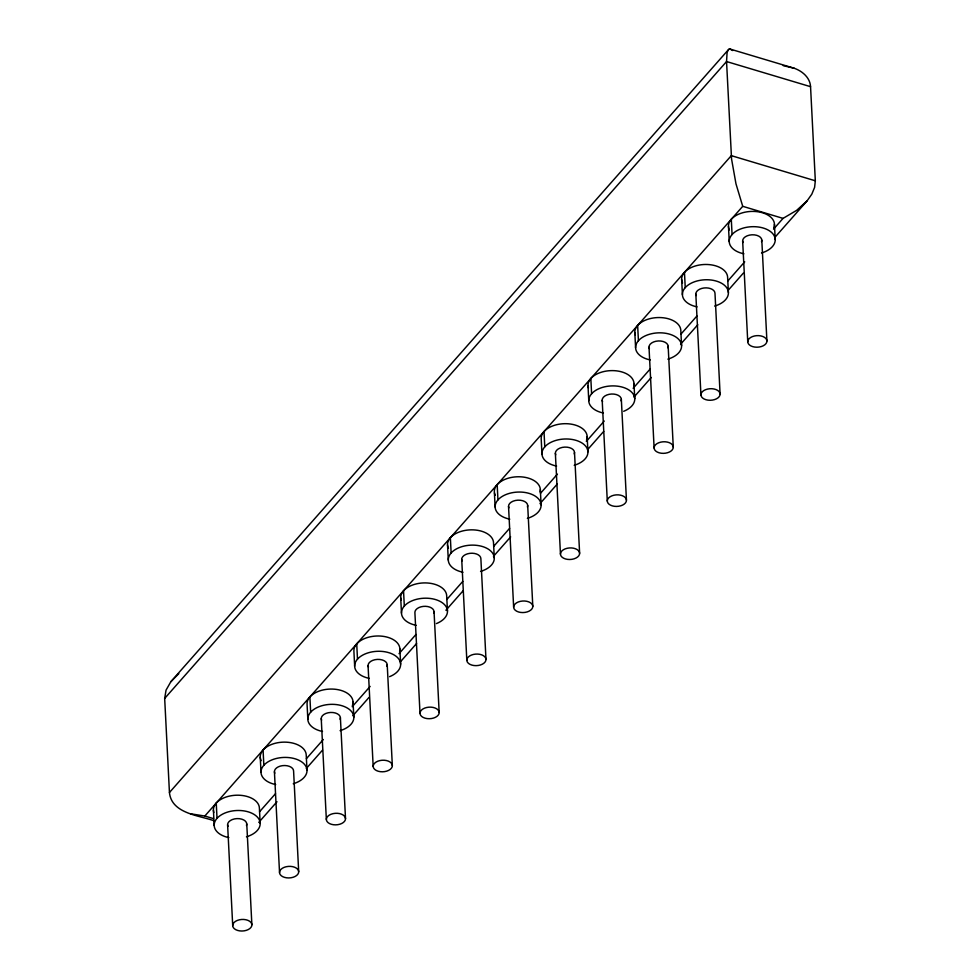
<?xml version="1.0" encoding="UTF-8"?>
<svg xmlns="http://www.w3.org/2000/svg" width="980" height="980" viewBox="0 0 980 980"><rect width="100%" height="100%" fill="white"/><g stroke="black" fill="none" stroke-linecap="round" stroke-linejoin="round"><path stroke-width="1.47" d="M213.995 820.762C198.977 815.336 171.512 813.62 169.442 792.526L164.677 698.422L166.049 690.141L170.875 681.688L728.74 49.331L729.904 49L794.217 68.245C802.265 71.075 810.092 77.592 810.558 86.681L815.323 180.786L814.601 187.388L811.808 194.187L807.042 200.925L774.678 237.613M728.74 49.331L727.111 52.197L726.548 61.544L731.558 159.005L735.98 183.848L742.73 206.315L783.045 218.381L796.617 210.382L807.042 200.925M170.875 681.688L178.826 673.64M164.677 698.422L726.548 61.544L810.558 86.681M169.442 792.526L731.313 155.649L815.323 180.786M190.72 813.804L204.82 816.034L742.73 206.315M259.553 811.759L275.49 793.69M306.385 758.692L323.314 739.496M352.2 706.739L370.134 686.417M399.032 653.672L415.961 634.477M446.843 599.466L462.781 581.397M493.675 546.387L509.612 528.33M540.495 493.32L557.424 474.124M586.322 441.38L604.256 421.045M633.141 388.301L650.083 369.105M680.965 334.094L696.903 316.026M727.785 281.027L744.714 261.832M773.526 229.185L783.045 218.381M258.769 822.392L276.985 801.75M306.311 768.504L322.506 750.153M352.849 715.755L369.031 697.405M400.391 661.867L416.574 643.517M445.912 610.271L463.111 590.769M493.455 556.37L510.654 536.881M539.992 503.634L557.191 484.132M587.535 449.734L603.717 431.396M634.06 396.998L651.259 377.496M680.598 344.25L697.797 324.76M728.14 290.362L743.318 273.163M783.192 65.636L794.217 68.245M204.82 816.034L213.456 818.619M729.904 49L732.795 50.556M774.445 224.261L775.217 239.537M761.803 240.149L766.911 340.979A9.592 5.782 -2.9 0 1 752.726 346.638A9.592 5.782 -2.9 0 1 752.37 336.618A9.592 5.782 -2.9 0 1 766.911 340.979M742.656 241.019L747.752 341.849M731.301 219.275L732.072 234.551M728.471 226.343L729.242 241.631M728.397 292.616L727.626 277.34A23.018 13.879 -2.9 0 0 701.141 264.759A23.018 13.879 -2.9 0 0 682.558 282.975M720.092 394.046A9.592 5.782 -2.9 0 0 705.539 389.697A9.592 5.782 -2.9 0 0 705.906 399.705A9.592 5.782 -2.9 0 0 720.092 394.046L714.984 293.216A9.592 5.782 -2.9 0 0 703.946 287.985A9.592 5.782 -2.9 0 0 696.204 295.568M695.825 294.086L700.933 394.916M684.469 272.342L685.24 287.618M681.639 279.423L682.423 294.698M681.578 345.683L680.806 330.407A23.018 13.879 -2.9 0 0 655.302 317.728A23.018 13.879 -2.9 0 0 635.261 334.891M668.164 346.295L673.272 447.125A9.592 5.782 -2.9 0 1 659.087 452.785A9.592 5.782 -2.9 0 1 658.719 442.764A9.592 5.782 -2.9 0 1 673.272 447.125M649.005 347.165L654.113 447.995M637.649 325.421L638.421 340.697M634.82 332.502L635.591 347.777M633.974 383.486L634.746 398.762M621.345 399.362L626.453 500.192A9.592 5.782 -2.9 0 1 612.255 505.852A9.592 5.782 -2.9 0 1 611.9 495.843A9.592 5.782 -2.9 0 1 626.453 500.192M602.186 400.232L607.294 501.062M590.83 378.488L591.601 393.764M588 385.569L588.772 400.845M587.155 436.553L587.927 451.829M574.513 452.442L579.621 553.271A9.592 5.782 -2.9 0 1 565.436 558.931A9.592 5.782 -2.9 0 1 565.08 548.91A9.592 5.782 -2.9 0 1 579.621 553.271M555.366 453.311L560.462 554.141M544.01 431.568L544.782 446.843M541.952 453.924L541.181 438.648A23.018 13.879 -2.9 0 1 566.673 423.703A23.018 13.879 -2.9 0 1 586.505 440.179M540.335 489.632L541.107 504.908M527.693 505.521L532.802 606.338A9.592 5.782 -2.9 0 1 518.616 611.998A9.592 5.782 -2.9 0 1 518.249 601.99A9.592 5.782 -2.9 0 1 532.802 606.338M508.534 506.391L513.643 607.208M497.179 484.635L497.95 499.923M495.121 506.991L494.349 491.715A23.018 13.879 -2.9 0 1 518.849 476.758A23.018 13.879 -2.9 0 1 540.066 492.058M494.288 557.975L493.516 542.7A23.018 13.879 -2.9 0 0 467.019 530.131A23.018 13.879 -2.9 0 0 448.448 548.347M485.982 659.418A9.592 5.782 -2.9 0 0 471.429 655.057A9.592 5.782 -2.9 0 0 471.797 665.077A9.592 5.782 -2.9 0 0 485.982 659.418L480.874 558.588A9.592 5.782 -2.9 0 0 469.837 553.345A9.592 5.782 -2.9 0 0 462.095 560.94M461.715 559.457L466.823 660.287M450.359 537.714L451.131 552.99M447.529 544.794L448.301 560.07M447.456 611.055L446.684 595.779A23.018 13.879 -2.9 0 0 421.192 583.088A23.018 13.879 -2.9 0 0 401.151 600.262M434.054 611.667L439.163 712.485A9.592 5.782 -2.9 0 1 424.965 718.144A9.592 5.782 -2.9 0 1 424.61 708.136A9.592 5.782 -2.9 0 1 439.163 712.485M420.004 713.354L414.895 612.537A9.592 5.782 -2.9 0 1 425.516 606.314A9.592 5.782 -2.9 0 1 433.773 613.174M403.54 590.793L404.311 606.069M400.71 597.861L401.482 613.137M399.865 648.846L400.636 664.134M387.223 664.734L392.331 765.564A9.592 5.782 -2.9 0 1 378.145 771.223A9.592 5.782 -2.9 0 1 377.79 761.215A9.592 5.782 -2.9 0 1 392.331 765.564M368.063 665.604L373.172 766.433M356.72 643.86L357.492 659.136M354.662 666.216L353.89 650.941A23.018 13.879 -2.9 0 1 378.378 635.983A23.018 13.879 -2.9 0 1 399.607 651.284M353.045 701.925L353.817 717.201M340.403 717.813L345.511 818.643A9.592 5.782 -2.9 0 1 331.326 824.29A9.592 5.782 -2.9 0 1 330.958 814.282A9.592 5.782 -2.9 0 1 345.511 818.643M321.244 718.683L326.352 819.501M309.888 696.939L310.66 712.215M307.83 719.283L307.059 704.008A23.018 13.879 -2.9 0 1 332.551 689.075A23.018 13.879 -2.9 0 1 352.384 705.551M306.997 770.28L306.226 754.992A23.018 13.879 -2.9 0 0 279.729 742.423A23.018 13.879 -2.9 0 0 261.158 760.639M298.692 871.71A9.592 5.782 -2.9 0 0 284.139 867.361A9.592 5.782 -2.9 0 0 284.506 877.37A9.592 5.782 -2.9 0 0 298.692 871.71L293.584 770.88A9.592 5.782 -2.9 0 0 282.546 765.649A9.592 5.782 -2.9 0 0 274.804 773.232M274.425 771.75L279.533 872.58M263.069 750.006L263.841 765.282M260.239 757.087L261.011 772.363M260.166 823.347L259.394 808.071A23.018 13.879 -2.9 0 0 233.902 795.38A23.018 13.879 -2.9 0 0 213.848 812.555M246.764 823.96L251.872 924.789A9.592 5.782 -2.9 0 1 237.675 930.449A9.592 5.782 -2.9 0 1 237.319 920.428A9.592 5.782 -2.9 0 1 251.872 924.789M227.605 824.829L232.713 925.659M216.249 803.086L217.021 818.361M213.42 810.154L214.191 825.43M729.377 229.908A23.018 13.879 -2.9 0 1 750.95 211.435A23.018 13.879 -2.9 0 1 773.796 227.887M495.268 495.268A23.018 13.879 -2.9 0 1 494.484 492.916M588.441 387.97A23.018 13.879 -2.9 0 1 610.491 370.648A23.018 13.879 -2.9 0 1 633.717 385.912M743.036 242.501A9.592 5.782 -2.9 0 1 752.015 234.796A9.592 5.782 -2.9 0 1 761.534 241.656M743.894 253.796A23.018 13.879 -2.9 0 1 733.689 232.958A23.018 13.879 -2.9 0 1 770.158 231.305A23.018 13.879 -2.9 0 1 761.497 252.999M321.624 720.165A9.592 5.782 -2.9 0 1 330.615 712.46A9.592 5.782 -2.9 0 1 340.134 719.32M227.985 826.312A9.592 5.782 -2.9 0 1 236.976 818.606A9.592 5.782 -2.9 0 1 246.482 825.466M322.494 731.46A23.018 13.879 -2.9 0 1 312.277 710.623A23.018 13.879 -2.9 0 1 348.757 708.969A23.018 13.879 -2.9 0 1 340.085 730.664M275.674 784.539A23.018 13.879 -2.9 0 1 265.457 763.702A23.018 13.879 -2.9 0 1 301.938 762.048A23.018 13.879 -2.9 0 1 293.265 783.743M228.842 837.606A23.018 13.879 -2.9 0 1 218.638 816.769A23.018 13.879 -2.9 0 1 255.119 815.115A23.018 13.879 -2.9 0 1 246.446 836.81M697.074 306.875A23.018 13.879 -2.9 0 1 686.858 286.038A23.018 13.879 -2.9 0 1 723.338 284.384A23.018 13.879 -2.9 0 1 714.665 306.079M649.385 348.647A9.592 5.782 -2.9 0 1 658.376 340.954A9.592 5.782 -2.9 0 1 667.895 347.802M650.255 359.942A23.018 13.879 -2.9 0 1 640.038 339.117A23.018 13.879 -2.9 0 1 676.519 337.451A23.018 13.879 -2.9 0 1 667.846 359.146M369.313 678.393A23.018 13.879 -2.9 0 1 358.533 658.07A23.018 13.879 -2.9 0 1 394.254 655.032A23.018 13.879 -2.9 0 1 389.575 676.666M368.455 667.086A9.592 5.782 -2.9 0 1 377.435 659.393A9.592 5.782 -2.9 0 1 386.953 666.253M603.423 413.021A23.018 13.879 -2.9 0 1 592.643 392.698A23.018 13.879 -2.9 0 1 628.376 389.66A23.018 13.879 -2.9 0 1 623.697 411.294M602.565 401.714A9.592 5.782 -2.9 0 1 611.557 394.021A9.592 5.782 -2.9 0 1 621.063 400.881M416.132 625.313A23.018 13.879 -2.9 0 1 405.353 604.991A23.018 13.879 -2.9 0 1 441.086 601.953A23.018 13.879 -2.9 0 1 436.406 623.586M556.603 466.088A23.018 13.879 -2.9 0 1 546.399 445.263A23.018 13.879 -2.9 0 1 582.867 443.597A23.018 13.879 -2.9 0 1 574.207 465.292M555.746 454.793A9.592 5.782 -2.9 0 1 564.725 447.101A9.592 5.782 -2.9 0 1 574.243 453.948M462.964 572.246A23.018 13.879 -2.9 0 1 452.748 551.409A23.018 13.879 -2.9 0 1 489.228 549.755A23.018 13.879 -2.9 0 1 480.555 571.438M509.784 519.167A23.018 13.879 -2.9 0 1 499.567 498.33A23.018 13.879 -2.9 0 1 536.048 496.676A23.018 13.879 -2.9 0 1 527.375 518.371M508.914 507.861A9.592 5.782 -2.9 0 1 517.905 500.168A9.592 5.782 -2.9 0 1 527.424 507.028"/></g></svg>
